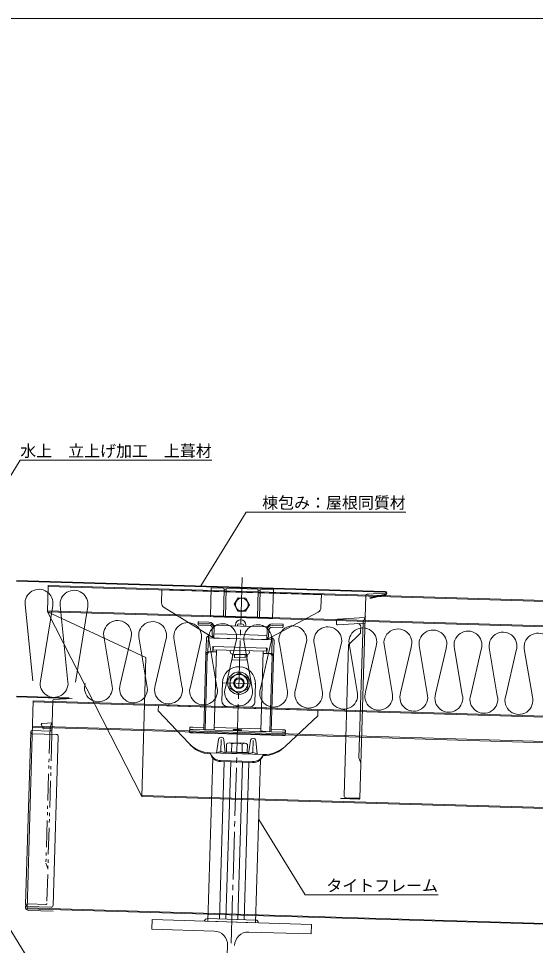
# Model space of a CAD drawing. Units: millimetres at full size, sheet at 1:5; details may follow other scales. Extents: x -3142 to 7368, y -2477 to 957.
# Drawn here: x 2145 to 2631, y -1955 to -1082 of the extents above; entities that cross this region are included whole.
import ezdxf
from ezdxf.enums import TextEntityAlignment as Align

# ---------------------------------------------------------------- set-up
doc = ezdxf.new("R2010")
doc.units = ezdxf.units.MM
doc.header["$LTSCALE"] = 5
for name, pattern in [('CHAIN1', [8, 5, -1, 1, -1]), ('CHAIN2', [12, 9, -1, 1, -1]), ('DOUBLE_CHAIN1', [8.8, 5, -1, 0.6, -0.6, 0.6, -1])]:
    doc.linetypes.add(name, pattern=pattern)
doc.layers.add('0-0_0', color=7, linetype='Continuous', lineweight=18)
doc.styles.add('ＭＳ ゴシック', font='')
doc.styles.get('ＭＳ ゴシック').set_extended_font_data('MS Gothic')

msp = doc.modelspace()

# ---------------------------------------------------------------- linework, layer by layer
at = {"layer": '0-0_0', "color": 4}
for p, q in [((2359.249, -1546.952), (2316.561, -1616.506)), ((2509.249, -1546.952), (2359.249, -1546.952)), ((2328.411, -1673.487), (2328.321, -1676.486)), ((2321.377, -1681.28), (2319.265, -1751.613)), ((2322.644, -1681.318), (2320.526, -1751.865)), ((2331.26, -1678.575), (2324.184, -1678.363)), ((2328.321, -1676.486), (2378.298, -1677.987)), ((2331.32, -1676.576), (2329.065, -1751.658)), ((2375.3, -1677.897), (2373.045, -1752.979)), ((2375.24, -1679.896), (2382.315, -1680.108)), ((2378.389, -1674.988), (2378.298, -1677.987)), ((2383.675, -1683.15), (2381.557, -1753.698)), ((2384.943, -1683.188), (2382.831, -1753.522)), ((2336.892, -1707.557), (2336.379, -1724.662)), ((2367.878, -1708.488), (2367.365, -1725.592)), ((2341.226, -1729.809), (2362.217, -1730.44)), ((2306.119, -1749.529), (2305.974, -1754.353)), ((2393.017, -1754.21), (2309.055, -1751.689)), ((2319.322, -1749.69), (2309.124, -1749.383)), ((2319.265, -1751.613), (2320.526, -1751.865)), ((2320.526, -1751.865), (2327.327, -1751.82)), ((2373.102, -1751.09), (2329.122, -1749.77)), ((2381.557, -1753.698), (2374.77, -1753.244)), ((2382.888, -1751.598), (2393.086, -1751.905)), ((2396.078, -1752.23), (2395.933, -1757.054)), ((2392.928, -1757.2), (2308.965, -1754.678)), ((2382.831, -1753.522), (2381.557, -1753.698)), ((2414.575, -1907.258), (2371.043, -1836.328)), ((2114.087, -1902.128), (2157.619, -1973.058)), ((2539.575, -1907.258), (2414.575, -1907.258))]:
    msp.add_line(p, q, dxfattribs=at)
at = {"layer": '0-0_0', "color": 5}
for p, q in [((2143.139, -1611.298), (2489.983, -1621.714)), ((2143.139, -1611.899), (2489.965, -1622.313)), ((2471.87, -1625.191), (2466.135, -1816.185)), ((2489.935, -1623.313), (2472.816, -1624.223)), ((2475.566, -1627.732), (2490.164, -1624.286)), ((2475.566, -1627.732), (2475.703, -1628.316)), ((2475.703, -1628.316), (2490.302, -1624.87)), ((2471.237, -1646.262), (2445.094, -1647.76)), ((2471.267, -1645.262), (2469.118, -1650.2)), ((2444.151, -1648.729), (2444.054, -1651.972)), ((2471.08, -1651.512), (2445.11, -1653.001)), ((2469.118, -1650.2), (2465.276, -1778.142)), ((2466.973, -1655.014), (2466.826, -1659.893)), ((2455.464, -1671.8), (2465.884, -1661.987)), ((2455.464, -1671.8), (2451.202, -1813.736)), ((2344.284, -1677.966), (2344.269, -1678.466)), ((2346.208, -1680.525), (2360.202, -1680.945)), ((2362.276, -1678.506), (2362.261, -1679.006)), ((2177.531, -1724.303), (2176.578, -1756.056)), ((2195.596, -1722.424), (2178.478, -1723.334)), ((2176.928, -1744.374), (2174.779, -1749.312)), ((2174.669, -1752.997), (2158.176, -1752.502)), ((2166.664, -1747.263), (2167.868, -1750.432)), ((2176.898, -1745.373), (2167.541, -1745.91)), ((2176.741, -1750.624), (2168.86, -1751.075)), ((2156.632, -1753.956), (2151.76, -1916.196)), ((2180.576, -1756.176), (2158.086, -1755.5)), ((2182.515, -1758.235), (2177.748, -1916.976)), ((2467.125, -1783.2), (2465.276, -1778.142)), ((2465.105, -1817.155), (2448.113, -1816.645)), ((2466.135, -1816.185), (2453.141, -1815.795)), ((2172.786, -1882.312), (2170.937, -1877.254)), ((2175.689, -1918.915), (2153.699, -1918.255)), ((2177.583, -1922.474), (2154.593, -1921.783))]:
    msp.add_line(p, q, dxfattribs=at)
at = {"layer": '0-0_0', "color": 4, "linetype": 'CHAIN2'}
msp.add_line((2345.037, -1952.713), (2355.378, -1608.369), dxfattribs=at)
at = {"layer": '0-0_0'}
for p, q in [((2173.109, -1617), (2911.917, -1639.186)), ((2173.139, -1616.001), (2911.947, -1638.186)), ((2279.627, -1632.25), (2279.994, -1620.01)), ((2354.961, -1622.261), (2279.994, -1620.01)), ((2326.317, -1618.1), (2325.507, -1645.087)), ((2326.317, -1618.1), (2337.562, -1618.437)), ((2337.751, -1645.455), (2338.531, -1619.467)), ((2338.531, -1619.467), (2340.531, -1619.527)), ((2340.531, -1619.527), (2339.75, -1645.515)), ((2341.56, -1618.557), (2369.547, -1619.398)), ((2354.961, -1622.261), (2429.927, -1624.512)), ((2370.517, -1620.427), (2369.737, -1646.415)), ((2370.517, -1620.427), (2372.516, -1620.487)), ((2371.736, -1646.476), (2372.516, -1620.487)), ((2373.546, -1619.518), (2384.791, -1619.855)), ((2384.791, -1619.855), (2383.98, -1646.843)), ((2351.693, -1627.615), (2347.857, -1633.753)), ((2429.559, -1636.753), (2429.927, -1624.512)), ((2281.996, -1636.653), (2328.651, -1665.491)), ((2351.318, -1640.11), (2347.857, -1633.753)), ((2358.514, -1640.326), (2362.35, -1634.188)), ((2172.389, -1640.99), (2911.196, -1663.175)), ((2172.419, -1639.99), (2911.226, -1662.175)), ((2325.507, -1645.087), (2383.98, -1646.843)), ((2351.318, -1640.11), (2358.514, -1640.326)), ((2426.93, -1641.006), (2378.629, -1666.992)), ((2314.091, -1650.609), (2314.034, -1652.524)), ((2324.242, -1650.413), (2314.606, -1650.124)), ((2324.408, -1653.535), (2314.713, -1653.244)), ((2314.76, -1651.647), (2324.456, -1651.938)), ((2327.317, -1656.624), (2327.151, -1662.144)), ((2354, -1654.247), (2328.616, -1653.484)), ((2328.651, -1665.491), (2328.954, -1655.417)), ((2349.002, -1654.097), (2349.032, -1653.097)), ((2351.001, -1654.157), (2351.025, -1653.357)), ((2352.261, -1652.194), (2355.859, -1652.302)), ((2354, -1654.247), (2379.385, -1655.009)), ((2356.999, -1654.337), (2357.023, -1653.537)), ((2358.998, -1654.397), (2359.028, -1653.397)), ((2378.629, -1666.992), (2378.931, -1656.917)), ((2383.581, -1655.312), (2393.277, -1655.603)), ((2393.325, -1654.006), (2383.629, -1653.715)), ((2393.57, -1652.495), (2383.922, -1652.206)), ((2394.055, -1653.01), (2393.998, -1654.925)), ((2323.653, -1665.341), (2383.626, -1667.142)), ((2327.949, -1664.269), (2328.687, -1664.291)), ((2328.771, -1661.493), (2353.76, -1662.243)), ((2328.785, -1665.495), (2353.64, -1666.241)), ((2378.749, -1662.993), (2353.76, -1662.243)), ((2379.403, -1665.814), (2378.665, -1665.792)), ((2380.493, -1658.221), (2380.327, -1663.741)), ((2378.495, -1666.988), (2353.64, -1666.241)), ((2153.139, -1920.239), (2159.016, -1724.527)), ((2908.648, -1748.038), (2158.986, -1725.527)), ((2908.678, -1747.039), (2159.016, -1724.527)), ((2177.531, -1724.303), (2176.578, -1756.056)), ((2195.596, -1722.424), (2178.478, -1723.334)), ((2276.72, -1729.062), (2276.57, -1734.06)), ((2276.57, -1734.06), (2305.185, -1764.447)), ((2276.72, -1729.062), (2426.652, -1733.564)), ((2158.266, -1749.516), (2907.928, -1772.027)), ((2158.296, -1748.516), (2907.958, -1771.028)), ((2335.789, -1760.964), (2335.444, -1772.434)), ((2339.4, -1773.964), (2338.267, -1761.129)), ((2361.39, -1774.624), (2363.291, -1761.881)), ((2365.775, -1761.864), (2365.431, -1773.335)), ((2369.387, -1774.864), (2368.254, -1762.03)), ((2340.855, -1765.003), (2340.63, -1772.5)), ((2343.338, -1764.077), (2358.053, -1764.519)), ((2345.76, -1765.151), (2345.535, -1772.647)), ((2355.571, -1765.445), (2355.346, -1772.942)), ((2360.476, -1765.593), (2360.251, -1773.089)), ((2323.148, -1932.047), (2327.763, -1778.353)), ((2325.407, -1773.543), (2375.384, -1775.044)), ((2337.664, -1773.029), (2339.4, -1773.964)), ((2339.43, -1772.964), (2339.4, -1773.964)), ((2339.4, -1773.964), (2361.39, -1774.624)), ((2339.43, -1772.964), (2361.42, -1773.625)), ((2340.63, -1772.5), (2360.251, -1773.089)), ((2361.42, -1773.625), (2361.39, -1774.624)), ((2363.18, -1773.795), (2361.39, -1774.624)), ((2367.65, -1773.93), (2369.387, -1774.864)), ((2334.218, -1929.878), (2338.66, -1781.945)), ((2335.162, -1781.84), (2365.148, -1782.741)), ((2335.192, -1780.84), (2365.178, -1781.741)), ((2344.658, -1782.125), (2340.215, -1930.059)), ((2355.653, -1782.455), (2351.21, -1930.389)), ((2357.208, -1930.569), (2361.65, -1782.635)), ((2368.128, -1933.398), (2372.743, -1779.704)), ((2260.983, -1813.727), (2906.094, -1833.098)), ((2260.959, -1814.526), (2906.07, -1833.898)), ((2153.139, -1920.239), (2902.801, -1942.75)), ((2153.163, -1919.439), (2902.825, -1941.951)), ((2270.672, -1930.471), (2270.402, -1939.467)), ((2270.672, -1930.471), (2420.604, -1934.974)), ((2323.223, -1929.548), (2368.203, -1930.899)), ((2420.604, -1934.974), (2420.334, -1943.97)), ((2270.402, -1939.467), (2329.125, -1941.231)), ((2420.334, -1943.97), (2361.61, -1942.206)), ((2341.729, -1954.615), (2334.045, -2210.5))]:
    msp.add_line(p, q, dxfattribs=at)
at = {"layer": '0-0_0', "color": 9}
for p, q in [((2158.68, -1705.898), (2151.355, -1634.024)), ((2177.303, -1634.803), (2165.678, -1706.108)), ((2191.626, -1706.887), (2184.301, -1635.013)), ((2210.249, -1635.792), (2198.624, -1707.097)), ((2225.657, -1665.58), (2232.921, -1708.916)), ((2323.258, -1678.512), (2323.714, -1663.339)), ((2383.231, -1680.313), (2383.687, -1665.14)), ((2250.687, -1666.331), (2240.837, -1709.154)), ((2258.604, -1666.569), (2265.867, -1709.905)), ((2283.633, -1667.321), (2273.783, -1710.143)), ((2291.55, -1667.558), (2298.813, -1710.894)), ((2316.579, -1668.31), (2306.729, -1711.132)), ((2324.496, -1668.548), (2331.759, -1711.884)), ((2327.761, -1678.47), (2327.911, -1673.472)), ((2327.911, -1673.472), (2378.888, -1675.003)), ((2349.526, -1669.299), (2339.675, -1712.121)), ((2357.442, -1669.537), (2364.705, -1712.873)), ((2382.472, -1670.289), (2372.622, -1713.111)), ((2390.388, -1670.526), (2397.651, -1713.862)), ((2415.418, -1671.278), (2405.568, -1714.1)), ((2423.334, -1671.516), (2430.597, -1714.852)), ((2448.364, -1672.267), (2438.514, -1715.089)), ((2456.28, -1672.505), (2463.543, -1715.841)), ((2481.31, -1673.257), (2471.46, -1716.079)), ((2489.227, -1673.494), (2496.49, -1716.83)), ((2514.256, -1674.246), (2504.406, -1717.068)), ((2522.173, -1674.484), (2529.436, -1717.82)), ((2324.184, -1678.363), (2323.263, -1678.335)), ((2346.143, -1686.025), (2346.308, -1680.528)), ((2359.937, -1686.439), (2360.102, -1680.942)), ((2378.738, -1680.001), (2378.888, -1675.003)), ((2382.315, -1680.108), (2383.236, -1680.136)), ((2547.202, -1675.235), (2537.352, -1718.057)), ((2555.119, -1675.473), (2562.382, -1718.809)), ((2580.149, -1676.225), (2570.298, -1719.047)), ((2588.065, -1676.462), (2595.328, -1719.798)), ((2613.095, -1677.214), (2603.244, -1720.036)), ((2621.011, -1677.452), (2628.274, -1720.788)), ((2359.937, -1686.439), (2346.143, -1686.025)), ((2192.814, -1721.74), (2143.139, -1720.249)), ((2192.796, -1722.34), (2143.139, -1720.849)), ((2323.148, -1932.047), (2368.128, -1933.398))]:
    msp.add_line(p, q, dxfattribs=at)
at = {"layer": '0-0_0', "color": 3}
for p, q in [((2321.827, -1666.286), (2321.377, -1681.28)), ((2385.393, -1668.195), (2384.943, -1683.188)), ((2348.108, -1683.883), (2348.198, -1680.885)), ((2358.193, -1681.185), (2348.198, -1680.885)), ((2358.103, -1684.183), (2358.193, -1681.185)), ((2358.103, -1684.183), (2348.108, -1683.883))]:
    msp.add_line(p, q, dxfattribs=at)
at = {"layer": '0-0_0', "color": 6}
for p, q in [((2352.68, -1698.212), (2361.029, -1703.372)), ((2361.029, -1703.372), (2360.734, -1713.183))]:
    msp.add_line(p, q, dxfattribs=at)
at = {"layer": '0-0_0', "linetype": 'CHAIN1'}
msp.add_line((2336.892, -1707.557), (2367.878, -1708.488), dxfattribs=at)
at = {"layer": '0-0_0', "color": 5, "linetype": 'DOUBLE_CHAIN1'}
for p, q in [((2174.779, -1749.312), (2170.937, -1877.254)), ((2176.578, -1756.056), (2171.796, -1915.297)), ((2170.766, -1916.266), (2154.773, -1915.786))]:
    msp.add_line(p, q, dxfattribs=at)
at = {"layer": '0-0_0'}
msp.add_lwpolyline([(1163.139, -1082.489), (3123.139, -1082.489), (3123.139, -2477.489), (1163.139, -2477.489)], close=True, dxfattribs=at)
at = {"layer": '0-0_0', "color": 4}
for points in [[(2042.189, -1668.696), (2146.804, -1498.239), (2326.804, -1498.239)], [(2324.184, -1678.363), (2323.918, -1678.369), (2323.652, -1678.404), (2323.392, -1678.468), (2323.138, -1678.56), (2322.893, -1678.678), (2322.659, -1678.823), (2322.44, -1678.992), (2322.236, -1679.183), (2322.051, -1679.396), (2321.885, -1679.628), (2321.74, -1679.876), (2321.618, -1680.138), (2321.52, -1680.413), (2321.446, -1680.696), (2321.398, -1680.986), (2321.377, -1681.28)], [(2325.452, -1678.401), (2325.185, -1678.407), (2324.92, -1678.442), (2324.659, -1678.506), (2324.405, -1678.598), (2324.16, -1678.716), (2323.927, -1678.861), (2323.707, -1679.03), (2323.504, -1679.221), (2323.318, -1679.434), (2323.152, -1679.666), (2323.007, -1679.914), (2322.885, -1680.176), (2322.787, -1680.451), (2322.714, -1680.734), (2322.666, -1681.024), (2322.644, -1681.318)], [(2383.675, -1683.15), (2383.671, -1682.856), (2383.641, -1682.564), (2383.584, -1682.276), (2383.503, -1681.997), (2383.397, -1681.727), (2383.267, -1681.471), (2383.116, -1681.23), (2382.943, -1681.006), (2382.751, -1680.803), (2382.542, -1680.621), (2382.318, -1680.463), (2382.081, -1680.33), (2381.833, -1680.223), (2381.576, -1680.144), (2381.314, -1680.093), (2381.048, -1680.07)], [(2384.943, -1683.188), (2384.938, -1682.894), (2384.908, -1682.602), (2384.852, -1682.315), (2384.77, -1682.035), (2384.664, -1681.765), (2384.535, -1681.509), (2384.383, -1681.268), (2384.21, -1681.044), (2384.019, -1680.841), (2383.81, -1680.659), (2383.585, -1680.501), (2383.348, -1680.368), (2383.1, -1680.261), (2382.843, -1680.182), (2382.581, -1680.131), (2382.315, -1680.108)], [(2306.063, -1751.364), (2306.077, -1751.387), (2306.12, -1751.411), (2306.191, -1751.436), (2306.289, -1751.461), (2306.414, -1751.485), (2306.565, -1751.51), (2306.74, -1751.533), (2306.937, -1751.556), (2307.154, -1751.578), (2307.39, -1751.599), (2307.642, -1751.619), (2307.908, -1751.637), (2308.185, -1751.653), (2308.47, -1751.667), (2308.761, -1751.679), (2309.055, -1751.689)], [(2309.124, -1749.383), (2308.83, -1749.376), (2308.539, -1749.37), (2308.254, -1749.367), (2307.976, -1749.367), (2307.71, -1749.369), (2307.457, -1749.373), (2307.22, -1749.38), (2307.002, -1749.389), (2306.804, -1749.4), (2306.628, -1749.413), (2306.476, -1749.428), (2306.35, -1749.445), (2306.25, -1749.464), (2306.178, -1749.484), (2306.134, -1749.506), (2306.119, -1749.529)], [(2327.327, -1751.82), (2327.517, -1751.818), (2327.699, -1751.815), (2327.873, -1751.81), (2328.038, -1751.805), (2328.193, -1751.798), (2328.338, -1751.79), (2328.471, -1751.781), (2328.592, -1751.771), (2328.7, -1751.759), (2328.795, -1751.747), (2328.876, -1751.734), (2328.943, -1751.72), (2328.996, -1751.706), (2329.034, -1751.69), (2329.057, -1751.674), (2329.065, -1751.658)], [(2373.045, -1752.979), (2373.052, -1752.995), (2373.074, -1753.013), (2373.111, -1753.03), (2373.163, -1753.048), (2373.229, -1753.066), (2373.31, -1753.084), (2373.404, -1753.102), (2373.511, -1753.119), (2373.631, -1753.137), (2373.763, -1753.154), (2373.907, -1753.17), (2374.061, -1753.187), (2374.226, -1753.202), (2374.399, -1753.217), (2374.581, -1753.231), (2374.77, -1753.244)], [(2396.078, -1752.23), (2396.064, -1752.206), (2396.022, -1752.182), (2395.951, -1752.158), (2395.853, -1752.133), (2395.727, -1752.108), (2395.577, -1752.084), (2395.402, -1752.06), (2395.205, -1752.037), (2394.987, -1752.015), (2394.751, -1751.994), (2394.499, -1751.975), (2394.234, -1751.957), (2393.957, -1751.941), (2393.671, -1751.927), (2393.38, -1751.915), (2393.086, -1751.905)], [(2305.974, -1754.353), (2305.987, -1754.377), (2306.03, -1754.401), (2306.101, -1754.425), (2306.199, -1754.45), (2306.324, -1754.475), (2306.475, -1754.499), (2306.65, -1754.523), (2306.847, -1754.546), (2307.065, -1754.568), (2307.3, -1754.589), (2307.553, -1754.608), (2307.818, -1754.626), (2308.095, -1754.642), (2308.38, -1754.656), (2308.671, -1754.668), (2308.965, -1754.678)], [(2392.928, -1757.2), (2393.221, -1757.207), (2393.513, -1757.213), (2393.798, -1757.216), (2394.076, -1757.216), (2394.342, -1757.214), (2394.595, -1757.21), (2394.831, -1757.203), (2395.05, -1757.194), (2395.248, -1757.183), (2395.424, -1757.17), (2395.576, -1757.155), (2395.702, -1757.138), (2395.802, -1757.119), (2395.874, -1757.099), (2395.918, -1757.077), (2395.933, -1757.054)], [(2393.017, -1754.21), (2393.311, -1754.218), (2393.602, -1754.223), (2393.888, -1754.226), (2394.165, -1754.227), (2394.432, -1754.225), (2394.684, -1754.221), (2394.921, -1754.214), (2395.14, -1754.205), (2395.338, -1754.194), (2395.514, -1754.181), (2395.666, -1754.165), (2395.792, -1754.148), (2395.892, -1754.129), (2395.964, -1754.109), (2396.008, -1754.088), (2396.023, -1754.065)]]:
    msp.add_lwpolyline(points, dxfattribs=at)
at = {"layer": '0-0_0'}
for points in [[(2173.139, -1616.001), (2172.389, -1640.99), (2264.88, -1683.968)], [(2351.693, -1627.615), (2358.889, -1627.832), (2362.35, -1634.188)], [(2172.389, -1640.99), (2260.959, -1814.526), (2264.88, -1683.968)], [(2426.652, -1733.564), (2426.502, -1738.562), (2396.115, -1767.178)], [(2333.193, -1772.895), (2331.404, -1773.724), (2333.305, -1760.98)]]:
    msp.add_lwpolyline(points, dxfattribs=at)
at = {"layer": '0-0_0', "color": 3}
for points in [[(2323.708, -1663.519), (2323.513, -1663.599), (2323.323, -1663.696), (2323.141, -1663.808), (2322.967, -1663.935), (2322.802, -1664.076), (2322.648, -1664.231), (2322.504, -1664.399), (2322.373, -1664.577), (2322.254, -1664.767), (2322.149, -1664.965), (2322.057, -1665.172), (2321.98, -1665.386), (2321.919, -1665.606), (2321.872, -1665.83), (2321.842, -1666.057), (2321.827, -1666.286)], [(2385.393, -1668.195), (2385.392, -1667.966), (2385.375, -1667.737), (2385.342, -1667.51), (2385.294, -1667.287), (2385.23, -1667.069), (2385.151, -1666.857), (2385.058, -1666.653), (2384.951, -1666.456), (2384.83, -1666.27), (2384.697, -1666.094), (2384.552, -1665.931), (2384.396, -1665.78), (2384.23, -1665.642), (2384.055, -1665.52), (2383.871, -1665.412), (2383.681, -1665.32)]]:
    msp.add_lwpolyline(points, dxfattribs=at)
at = {"layer": '0-0_0', "color": 6}
for points in [[(2352.68, -1698.212), (2344.036, -1702.862), (2343.742, -1712.673)], [(2360.734, -1713.183), (2352.091, -1717.833), (2343.742, -1712.673)]]:
    msp.add_lwpolyline(points, dxfattribs=at)
at = {"layer": '0-0_0', "color": 4}
msp.add_lwpolyline([(2355.065, -1752.05), (2354.764, -1751.921), (2353.901, -1751.793), (2352.605, -1751.686), (2351.076, -1751.616), (2349.545, -1751.594), (2348.246, -1751.623), (2347.377, -1751.699), (2347.069, -1751.81), (2347.369, -1751.939), (2348.233, -1752.067), (2349.528, -1752.174), (2351.057, -1752.244), (2352.588, -1752.266), (2353.887, -1752.237), (2354.757, -1752.161)], close=True, dxfattribs=at)
at = {"layer": '0-0_0', "color": 5}
msp.add_lwpolyline([(2465.986, -1816.681), (2448.128, -1816.145), (2448.113, -1816.645)], dxfattribs=at)
at = {"layer": '0-0_0'}
msp.add_circle((2355.104, -1633.971), 6, dxfattribs=at)
at = {"layer": '0-0_0', "color": 6}
for radius in [10.5, 10.5, 8.25, 8.25, 5, 5, 4.25, 4.25]:
    msp.add_circle((2352.385, -1708.022), radius, dxfattribs=at)
at = {"layer": '0-0_0', "color": 9}
for centre, start, end in [((2164.38, -1632.696), 350.74063, 185.81935), ((2197.326, -1633.685), 350.74063, 185.81935), ((2238.287, -1662.128), 341.27295, 195.28703), ((2271.233, -1663.117), 341.27295, 195.28703), ((2304.18, -1664.106), 341.27295, 195.28703), ((2337.126, -1665.096), 341.27295, 195.28703), ((2370.072, -1666.085), 341.27295, 195.28703), ((2403.018, -1667.074), 341.27295, 195.28703), ((2435.964, -1668.064), 341.27295, 195.28703), ((2468.91, -1669.053), 341.27295, 195.28703), ((2501.856, -1670.042), 341.27295, 195.28703), ((2534.802, -1671.032), 341.27295, 195.28703), ((2567.749, -1672.021), 341.27295, 195.28703), ((2600.695, -1673.01), 341.27295, 195.28703), ((2633.641, -1674), 341.27295, 195.28703), ((2178.6, -1708.215), 170.74063, 5.81935), ((2220.291, -1712.368), 161.27295, 15.28703), ((2253.237, -1713.357), 161.27295, 15.28703), ((2286.183, -1714.346), 161.27295, 15.28703), ((2319.129, -1715.336), 161.27295, 15.28703), ((2352.075, -1716.325), 161.27295, 15.28703), ((2385.021, -1717.314), 161.27295, 15.28703), ((2417.968, -1718.304), 161.27295, 15.28703), ((2450.914, -1719.293), 161.27295, 15.28703), ((2483.86, -1720.282), 161.27295, 15.28703), ((2516.806, -1721.272), 161.27295, 15.28703), ((2549.752, -1722.261), 161.27295, 15.28703), ((2582.698, -1723.25), 161.27295, 15.28703), ((2615.644, -1724.24), 161.27295, 15.28703)]:
    msp.add_arc(centre, 13.093, start, end, dxfattribs=at)
at = {"layer": '0-0_0'}
for centre, radius, start, end in [((2337.532, -1619.437), 1, 358.28, 88.28), ((2341.53, -1619.557), 1, 88.28, 178.28), ((2369.518, -1620.397), 1, 358.28, 88.28), ((2373.516, -1620.517), 1, 88.28, 178.28), ((2284.624, -1632.4), 5, 178.28, 238.28), ((2424.561, -1636.602), 5, 298.28, 358.28), ((2354.03, -1653.247), 5, 358.28, 178.28), ((2314.733, -1652.545), 0.7, 178.28, 268.28), ((2314.781, -1650.948), 0.7, 178.28, 268.28), ((2314.591, -1650.624), 0.5, 88.28, 178.28), ((2324.096, -1655.271), 4.859, 358.28, 88.28), ((2324.318, -1656.534), 3, 358.28, 88.28), ((2324.318, -1656.534), 4.598, 358.28, 88.28), ((2352.225, -1653.393), 1.2, 88.28, 178.28), ((2355.823, -1653.501), 1.2, 358.28, 88.28), ((2383.491, -1658.311), 4.598, 88.28, 178.28), ((2383.788, -1657.063), 4.859, 88.28, 178.28), ((2383.491, -1658.311), 3, 88.28, 178.28), ((2393.298, -1654.904), 0.7, 268.28, 358.28), ((2393.346, -1653.307), 0.7, 268.28, 358.28), ((2393.555, -1652.995), 0.5, 358.28, 88.28), ((2328.099, -1659.272), 5, 238.28, 268.28), ((2329.25, -1662.207), 2.1, 178.28, 254.50584), ((2378.228, -1663.678), 2.1, 282.05414, 358.28), ((2379.553, -1660.817), 5, 268.28, 298.28), ((2335.777, -1761.349), 2.5, 5.04358, 171.5164), ((2365.764, -1762.25), 2.5, 5.04358, 171.5164), ((2326.276, -1744.586), 28.971, 223.28, 268.27998), ((2326.183, -1747.692), 26.864, 218.58897, 268.28), ((2343.232, -1767.586), 3.51, 43.93414, 132.62585), ((2350.319, -1776.834), 12.542, 65.24496, 111.31502), ((2357.948, -1768.028), 3.51, 43.93414, 132.62585), ((2376.16, -1749.192), 26.864, 267.68619, 317.97101), ((2376.254, -1746.087), 28.971, 268.28, 313.28), ((2335.511, -1770.202), 10.643, 198.29596, 268.27998), ((2335.47, -1771.595), 10.25, 190.96037, 268.28), ((2335.294, -1777.432), 5, 61.71495, 114.84503), ((2365.281, -1778.333), 5, 61.71495, 114.84505), ((2365.456, -1772.495), 10.25, 268.28, 345.59961), ((2365.498, -1771.103), 10.643, 268.28, 338.26404), ((2323.148, -1933.398), 3.85, 88.88341, 157.74931), ((2368.128, -1933.398), 2.5, 0, 88.28), ((2328.735, -1954.225), 13, 358.28, 88.28), ((2361.22, -1955.2), 13, 88.28, 178.28)]:
    msp.add_arc(centre, radius, start, end, dxfattribs=at)
at = {"layer": '0-0_0', "color": 5}
for centre, radius, start, end in [((2489.935, -1623.313), 1, 283.28, 88.28), ((2489.935, -1623.313), 1.6, 283.28, 88.28), ((2472.87, -1625.222), 1, 93.04431, 178.28058), ((2445.151, -1648.758), 1, 93.28149, 178.28156), ((2445.053, -1652.002), 1, 178.27571, 273.2758), ((2463.974, -1654.924), 3, 358.28096, 93.28105), ((2463.827, -1659.803), 3, 313.27802, 358.27794), ((2346.268, -1678.526), 2, 178.28, 268.28), ((2345.283, -1677.996), 1, 88.28, 178.28), ((2360.262, -1678.946), 2, 268.28, 358.28), ((2361.276, -1678.476), 1, 358.28, 88.28), ((2178.531, -1724.333), 1, 93.04382, 178.28009), ((2158.131, -1754.001), 1.5, 88.27995, 178.28003), ((2167.598, -1746.908), 1, 93.27672, 200.81001), ((2168.803, -1750.077), 1, 200.81186, 273.27866), ((2174.729, -1750.998), 2, 268.27995, 358.28003), ((2158.131, -1754.001), 1.5, 178.28, 268.28008), ((2180.516, -1758.175), 2, 358.28, 88.28003), ((2453.201, -1813.796), 2, 178.28, 268.28008), ((2465.135, -1816.155), 1, 268.27995, 358.28003), ((2154.683, -1918.785), 3, 150.77104, 268.2804), ((2153.759, -1916.256), 2, 178.28, 268.28008), ((2154.683, -1918.785), 3, 88.28125, 150.77202), ((2170.796, -1915.267), 1, 268.27995, 358.28003), ((2175.749, -1916.916), 2, 268.27995, 358.28003)]:
    msp.add_arc(centre, radius, start, end, dxfattribs=at)
at = {"layer": '0-0_0', "color": 4}
for centre, radius, start, end in [((2352.385, -1708.022), 15.5, 358.28, 178.28), ((2341.376, -1724.812), 5, 178.28, 268.28), ((2362.367, -1725.442), 5, 268.28, 358.28)]:
    msp.add_arc(centre, radius, start, end, dxfattribs=at)

# ---------------------------------------------------------------- texts
at = {"layer": '0-0_0', "style": 'ＭＳ ゴシック'}
for s, p in [('水上\u3000立上げ加工\u3000上葺材', (2146.804, -1498.239)), ('棟包み：屋根同質材', (2374.249, -1546.952)), ('タイトフレーム', (2434.575, -1907.258))]:
    msp.add_text(s, height=11, dxfattribs=at).set_placement(p, align=Align.BOTTOM_LEFT)

doc.saveas('drawing.dxf')
